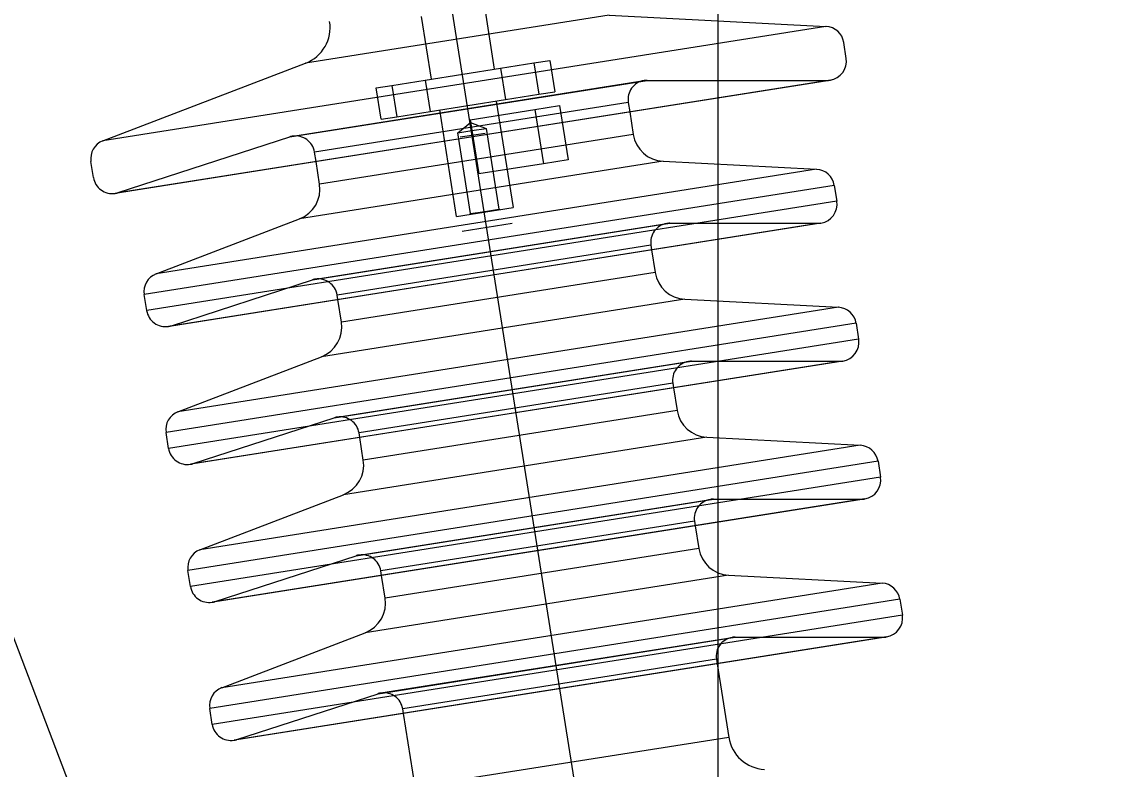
# Model space of a CAD drawing. Header units: millimetres. Extents: x 89051 to 218395, y -330386 to -125649.
# Drawn here: x 91299.1 to 91469.1, y -126715 to -126597.2 of the extents above; entities that cross this region are included whole.
import ezdxf

# ---------------------------------------------------------------- set-up
doc = ezdxf.new("R2010")
doc.units = ezdxf.units.MM
doc.header["$LTSCALE"] = 13
for name, pattern in [('ACAD_ISO04W100', [30, 24, -3, 0, -3]), ('CENTER', [50.8, 31.75, -6.35, 6.35, -6.35]), ('HIDDEN', [9.525, 6.35, -3.175])]:
    doc.linetypes.add(name, pattern=pattern)
doc.layers.get('0').update_dxf_attribs({"color": 1, "linetype": 'CENTER'})
doc.layers.add('标注、文本', color=3, linetype='Continuous', lineweight=25)
doc.layers.add('铁心', color=3, linetype='Continuous', lineweight=0)
doc.styles.get("Standard").update_dxf_attribs({"font": 'gbenor.shx', "bigfont": 'gbcbig.shx'})
doc.dimstyles.new('1-15', dxfattribs={"dimscale": 20, "dimtxt": 3.5, "dimasz": 2, "dimexe": 1.5, "dimexo": 0.5, "dimgap": 0.5, "dimtad": 1, "dimtoh": 1, "dimdec": 1, "dimdsep": 46, "dimtxsty": 'Standard', "dimcen": 2.5, "dimclrd": 3, "dimclre": 3, "dimclrt": 3, "dimadec": 0, "dimazin": 2, "dimtfac": 1, "dimtdec": 1, "dimtmove": 0, "dimatfit": 2, "dimfxl": 1, "dimarcsym": 0})

# ---------------------------------------------------------------- blocks, each defined once
blk = doc.blocks.new('125506')
at = {"color": 7, "linetype": 'HIDDEN', "lineweight": 0}
for p, q in [((72064.78, -123533.1), (72065.82, -123539.68)), ((72059.24, -123540.73), (72058.19, -123534.14)), ((72066.48, -123539.58), (72069.98, -123539.03)), ((72069.98, -123539.03), (72071.65, -123538.76)), ((72069.98, -123539.03), (72070.5, -123542.32)), ((72071.65, -123538.76), (72072.17, -123542.05)), ((72058.57, -123540.83), (72066.48, -123539.58)), ((72066.48, -123539.58), (72067, -123542.87)), ((72026.34, -123552.65), (72100.79, -123540.86)), ((72044.36, -123546.8), (72081.85, -123540.86)), ((72044.66, -123546.73), (72081.54, -123540.89)), ((72053.41, -123541.65), (72055.08, -123541.39)), ((72053.93, -123544.94), (72053.41, -123541.65)), ((72055.08, -123541.39), (72058.57, -123540.83)), ((72055.08, -123541.39), (72055.6, -123544.68)), ((72058.57, -123540.83), (72059.1, -123544.12)), ((72081.85, -123540.86), (72100.79, -123540.86)), ((72059.1, -123544.12), (72067, -123542.87)), ((72067, -123542.87), (72070.5, -123542.32)), ((72070.5, -123542.32), (72072.17, -123542.05)), ((72079.87, -123543.18), (72046.95, -123548.39)), ((72061.86, -123555.16), (72060.09, -123543.97)), ((72063.29, -123544.99), (72070.07, -123543.92)), ((72066.01, -123543.03), (72067.79, -123554.22)), ((72070.07, -123543.92), (72072.65, -123543.51)), ((72070.07, -123543.92), (72070.97, -123549.61)), ((72072.65, -123543.51), (72073.56, -123549.2)), ((72079.87, -123543.18), (72080.03, -123544.18)), ((72053.93, -123544.94), (72055.6, -123544.68)), ((72055.6, -123544.68), (72059.1, -123544.12)), ((72063.29, -123544.99), (72064.19, -123550.68)), ((72061.98, -123546.37), (72063.33, -123545.28)), ((72061.98, -123546.37), (72063.47, -123546.13)), ((72063.33, -123554.85), (72061.98, -123546.37)), ((72063.33, -123545.28), (72064.95, -123545.9)), ((72063.47, -123546.13), (72064.95, -123545.9)), ((72064.95, -123545.9), (72066.29, -123554.38)), ((72026.34, -123552.65), (72044.36, -123546.8)), ((72062.22, -123546.8), (72063.2, -123546.65)), ((72063.2, -123546.65), (72064.86, -123546.39)), ((72047.11, -123549.39), (72046.95, -123548.39)), ((72070.97, -123549.61), (72064.19, -123550.68)), ((72073.56, -123549.2), (72070.97, -123549.61)), ((72061.86, -123555.16), (72067.79, -123554.22)), ((72063.21, -123554.95), (72063.33, -123554.85)), ((72063.33, -123554.85), (72064.81, -123554.62)), ((72064.81, -123554.62), (72066.29, -123554.38)), ((72066.29, -123554.38), (72066.44, -123554.44)), ((72031.93, -123566.62), (72099.79, -123555.87)), ((72046.73, -123561.81), (72084.23, -123555.87)), ((72047.04, -123561.74), (72083.91, -123555.9)), ((72062.44, -123556.69), (72067.71, -123555.86)), ((72084.23, -123555.87), (72099.79, -123555.87)), ((72082.25, -123558.18), (72049.33, -123563.4)), ((72082.25, -123558.18), (72082.33, -123558.66)), ((72031.93, -123566.62), (72046.73, -123561.81)), ((72049.4, -123563.88), (72049.33, -123563.4)), ((72034.22, -123581.11), (72102.09, -123570.36)), ((72049.03, -123576.3), (72086.52, -123570.36)), ((72049.33, -123576.22), (72086.21, -123570.38)), ((72086.52, -123570.36), (72102.09, -123570.36)), ((72084.54, -123572.67), (72051.62, -123577.88)), ((72084.54, -123572.67), (72084.62, -123573.15)), ((72034.22, -123581.11), (72049.03, -123576.3)), ((72051.7, -123578.36), (72051.62, -123577.88)), ((72036.52, -123595.59), (72104.38, -123584.84)), ((72051.32, -123590.78), (72088.81, -123584.84)), ((72051.63, -123590.71), (72088.5, -123584.87)), ((72088.81, -123584.84), (72104.38, -123584.84)), ((72086.84, -123587.16), (72053.92, -123592.37)), ((72086.84, -123587.16), (72086.91, -123587.63)), ((72036.52, -123595.59), (72051.32, -123590.78)), ((72053.99, -123592.85), (72053.92, -123592.37)), ((72038.81, -123610.08), (72106.67, -123599.33)), ((72053.62, -123605.27), (72091.11, -123599.33)), ((72053.92, -123605.19), (72090.8, -123599.35)), ((72091.11, -123599.33), (72106.67, -123599.33)), ((72089.13, -123601.64), (72056.21, -123606.86)), ((72089.13, -123601.64), (72089.21, -123602.12)), ((72038.81, -123610.08), (72053.62, -123605.27)), ((72056.29, -123607.34), (72056.21, -123606.86))]:
    blk.add_line(p, q, dxfattribs=at)
at = {"color": 8, "linetype": 'Continuous', "lineweight": 15}
for p, q in [((72077.87, -123534), (72046.02, -123539.05)), ((72100.63, -123535.2), (72024.74, -123547.21)), ((72080.41, -123546.55), (72047.48, -123551.77)), ((72083.53, -123549.36), (72045.39, -123555.4)), ((72099.63, -123550.2), (72030.33, -123561.18)), ((72101.5, -123551.89), (72029.07, -123563.36)), ((72101.77, -123553.56), (72029.34, -123565.03)), ((72082.7, -123561.04), (72049.78, -123566.25)), ((72085.82, -123563.84), (72047.68, -123569.89)), ((72101.93, -123564.69), (72032.62, -123575.66)), ((72103.8, -123566.37), (72031.37, -123577.84)), ((72104.06, -123568.04), (72031.63, -123579.52)), ((72085, -123575.52), (72052.07, -123580.74)), ((72104.22, -123579.17), (72034.92, -123590.15)), ((72088.11, -123578.33), (72049.98, -123584.37)), ((72106.09, -123580.86), (72033.66, -123592.33)), ((72106.36, -123582.53), (72033.92, -123594)), ((72087.29, -123590.01), (72054.37, -123595.22)), ((72090.41, -123592.82), (72052.27, -123598.86)), ((72106.51, -123593.66), (72037.21, -123604.64)), ((72108.38, -123595.35), (72035.95, -123606.82)), ((72108.65, -123597.02), (72036.22, -123608.49)), ((72090.43, -123609.85), (72057.51, -123615.06))]:
    blk.add_line(p, q, dxfattribs=at)
at = {"color": 7, "linetype": 'Continuous', "lineweight": 15}
for p, q in [((72077.87, -123534), (72100.63, -123535.2)), ((72102.75, -123538.56), (72102.49, -123536.89)), ((72024.74, -123547.21), (72046.02, -123539.05)), ((72101.1, -123540.84), (72026.04, -123552.73)), ((72080.03, -123544.18), (72080.41, -123546.55)), ((72023.75, -123551.07), (72023.48, -123549.39)), ((72047.48, -123551.77), (72047.11, -123549.39)), ((72083.53, -123549.36), (72099.63, -123550.2)), ((72101.5, -123551.89), (72101.77, -123553.56)), ((72030.33, -123561.18), (72045.39, -123555.4)), ((72100.1, -123555.85), (72031.62, -123566.69)), ((72082.33, -123558.66), (72082.7, -123561.04)), ((72029.34, -123565.03), (72029.07, -123563.36)), ((72049.78, -123566.25), (72049.4, -123563.88)), ((72085.82, -123563.84), (72101.93, -123564.69)), ((72103.8, -123566.37), (72104.06, -123568.04)), ((72032.62, -123575.66), (72047.68, -123569.89)), ((72102.4, -123570.33), (72033.92, -123581.18)), ((72084.62, -123573.15), (72085, -123575.52)), ((72031.63, -123579.52), (72031.37, -123577.84)), ((72052.07, -123580.74), (72051.7, -123578.36)), ((72088.11, -123578.33), (72104.22, -123579.17)), ((72106.09, -123580.86), (72106.36, -123582.53)), ((72034.92, -123590.15), (72049.98, -123584.37)), ((72104.69, -123584.82), (72036.21, -123595.66)), ((72086.91, -123587.63), (72087.29, -123590.01)), ((72033.92, -123594), (72033.66, -123592.33)), ((72090.41, -123592.82), (72106.51, -123593.66)), ((72054.37, -123595.22), (72053.99, -123592.85)), ((72108.38, -123595.35), (72108.65, -123597.02)), ((72037.21, -123604.64), (72052.27, -123598.86)), ((72106.99, -123599.3), (72038.51, -123610.15)), ((72089.21, -123602.12), (72090.43, -123609.85)), ((72036.22, -123608.49), (72035.95, -123606.82)), ((72057.51, -123615.06), (72056.29, -123607.34))]:
    blk.add_line(p, q, dxfattribs=at)
for centre, radius, start, end in [((72044.59, -123535.31), 4, 291, 9), ((72100.52, -123537.19), 2, 8.7563, 86.7563), ((72100.77, -123538.86), 2, 278.7563, 8.7563), ((72025.46, -123549.08), 2, 111, 189), ((72083.7, -123546.03), 3.33, 189, 267), ((72099.53, -123552.2), 2, 9, 87), ((72025.72, -123550.75), 2, 189, 279), ((72044.19, -123552.29), 3.33, 291, 9), ((72099.79, -123553.87), 2, 279, 9), ((72085.99, -123560.52), 3.33, 189, 267), ((72031.05, -123563.05), 2, 111, 189), ((72031.31, -123564.72), 2, 189, 279), ((72101.82, -123566.69), 2, 9, 87), ((72046.49, -123566.77), 3.33, 291, 9), ((72102.09, -123568.36), 2, 279, 9), ((72033.34, -123577.53), 2, 111, 189), ((72088.29, -123575), 3.33, 189, 267), ((72104.12, -123581.17), 2, 9, 87), ((72033.61, -123579.2), 2, 189, 279), ((72048.78, -123581.26), 3.33, 291, 9), ((72104.38, -123582.84), 2, 279, 9), ((72035.64, -123592.02), 2, 111, 189), ((72090.58, -123589.49), 3.33, 189, 267), ((72106.41, -123595.66), 2, 9, 87), ((72035.9, -123593.69), 2, 189, 279), ((72051.08, -123595.75), 3.33, 291, 9), ((72106.67, -123597.33), 2, 279, 9), ((72037.93, -123606.5), 2, 111, 189), ((72038.19, -123608.18), 2, 189, 279), ((72094.38, -123609.22), 4, 189, 267)]:
    blk.add_arc(centre, radius, start, end, dxfattribs=at)
at = {"color": 7, "linetype": 'HIDDEN', "lineweight": 0}
for centre, start, end in [((72081.85, -123542.86), 99, 189), ((72081.85, -123542.86), 90, 99), ((72100.77, -123538.86), 269.7563, 278.7563), ((72100.79, -123538.86), 270, 279), ((72044.97, -123548.7), 99, 108), ((72044.97, -123548.7), 9, 99), ((72025.72, -123550.75), 279, 288), ((72084.23, -123557.87), 99, 189), ((72084.23, -123557.87), 90, 99), ((72099.79, -123553.87), 270, 279), ((72047.35, -123563.71), 99, 108), ((72047.35, -123563.71), 9, 99), ((72031.31, -123564.72), 279, 288), ((72086.52, -123572.36), 99, 189), ((72086.52, -123572.36), 90, 99), ((72102.09, -123568.36), 270, 279), ((72049.65, -123578.2), 99, 108), ((72049.65, -123578.2), 9, 99), ((72033.61, -123579.2), 279, 288), ((72088.81, -123586.84), 99, 189), ((72088.81, -123586.84), 90, 99), ((72104.38, -123582.84), 270, 279), ((72051.94, -123592.68), 99, 108), ((72051.94, -123592.68), 9, 99), ((72035.9, -123593.69), 279, 288), ((72091.11, -123601.33), 99, 189), ((72091.11, -123601.33), 90, 99), ((72106.67, -123597.33), 270, 279), ((72054.23, -123607.17), 99, 108), ((72054.23, -123607.17), 9, 99), ((72038.19, -123608.18), 279, 288)]:
    blk.add_arc(centre, 2, start, end, dxfattribs=at)
at = {"layer": '标注、文本', "color": 1, "linetype": 'ACAD_ISO04W100', "lineweight": 15}
blk.add_line((72088.91, -123706.76), (72056.33, -123501.57), dxfattribs=at)
blk = doc.blocks.new('*D522')
at = {"layer": 'Defpoints', "color": 0, "transparency": 16777216}
for p in [(91365.79, -126451.16), (91408.79, -126524.82), (91359.3, -126547.55), (91408.16, -126855.33), (91408.79, -126859.3)]:
    blk.add_point(p, dxfattribs=at)
at = {"layer": '标注、文本', "color": 3, "lineweight": -2, "transparency": 16777216}
for p, q in [((91408.79, -126514.82), (91408.79, -126418.9)), ((91357.73, -126537.67), (91339.74, -126424.35)), ((91488.41, -126456.7), (91606.74, -126456.7))]:
    blk.add_line(p, q, dxfattribs=at)
for start, end in [(90, 99.0218), (78.8131, 90), (78.8265, 84.4132), (104.6085, 110.1953)]:
    blk.add_arc((91408.79, -126859.29), 410.39, start, end, dxfattribs=at)
at = {"layer": '标注、文本', "color": 3, "transparency": 16777216}
for points in [[(91448.42, -126457.51), (91449.07, -126444.19), (91408.79, -126448.9)], [(91303.92, -126455.65), (91306.65, -126468.7), (91344.44, -126453.98)]]:
    blk.add_solid(points, dxfattribs=at)
at = {"layer": '标注、文本', "color": 3, "transparency": 16777216, "insert": (91567.58, -126411.7), "char_height": 70, "attachment_point": 5}
blk.add_mtext('8%%D', dxfattribs=at)

msp = doc.modelspace()

# ---------------------------------------------------------------- linework, layer by layer
at = {"layer": '标注、文本', "color": 1, "linetype": 'ACAD_ISO04W100', "lineweight": 15}
msp.add_line((91408.79, -126859.3), (91408.79, -126524.82), dxfattribs=at)
at = {"layer": '铁心'}
msp.add_lwpolyline([(91413.36, -126998.48), (91134.3, -126263.38), (91134.3, -126263.38)], dxfattribs=at)

# ---------------------------------------------------------------- block references
at = {"layer": '标注、文本', "xscale": 1.5, "yscale": 1.5, "zscale": 1.5}
msp.add_blockref('125506', (-16725.2, 58704.81), dxfattribs=at)

# ---------------------------------------------------------------- dimensions: what is measured, and where the dimension line sits
at = {"layer": '标注、文本'}
dim = msp.add_angular_dim_2l(base=(91365.79, -126451.16), line1=((91408.79, -126859.3), (91408.79, -126524.82)), line2=((91408.16, -126855.33), (91359.3, -126547.55)), text='8%%D', dimstyle='1-15', dxfattribs=at)
dim.commit()
dim.dimension.update_dxf_attribs({"geometry": '*D522', "text_midpoint": (91567.58, -126411.7)})

doc.saveas('drawing.dxf')
